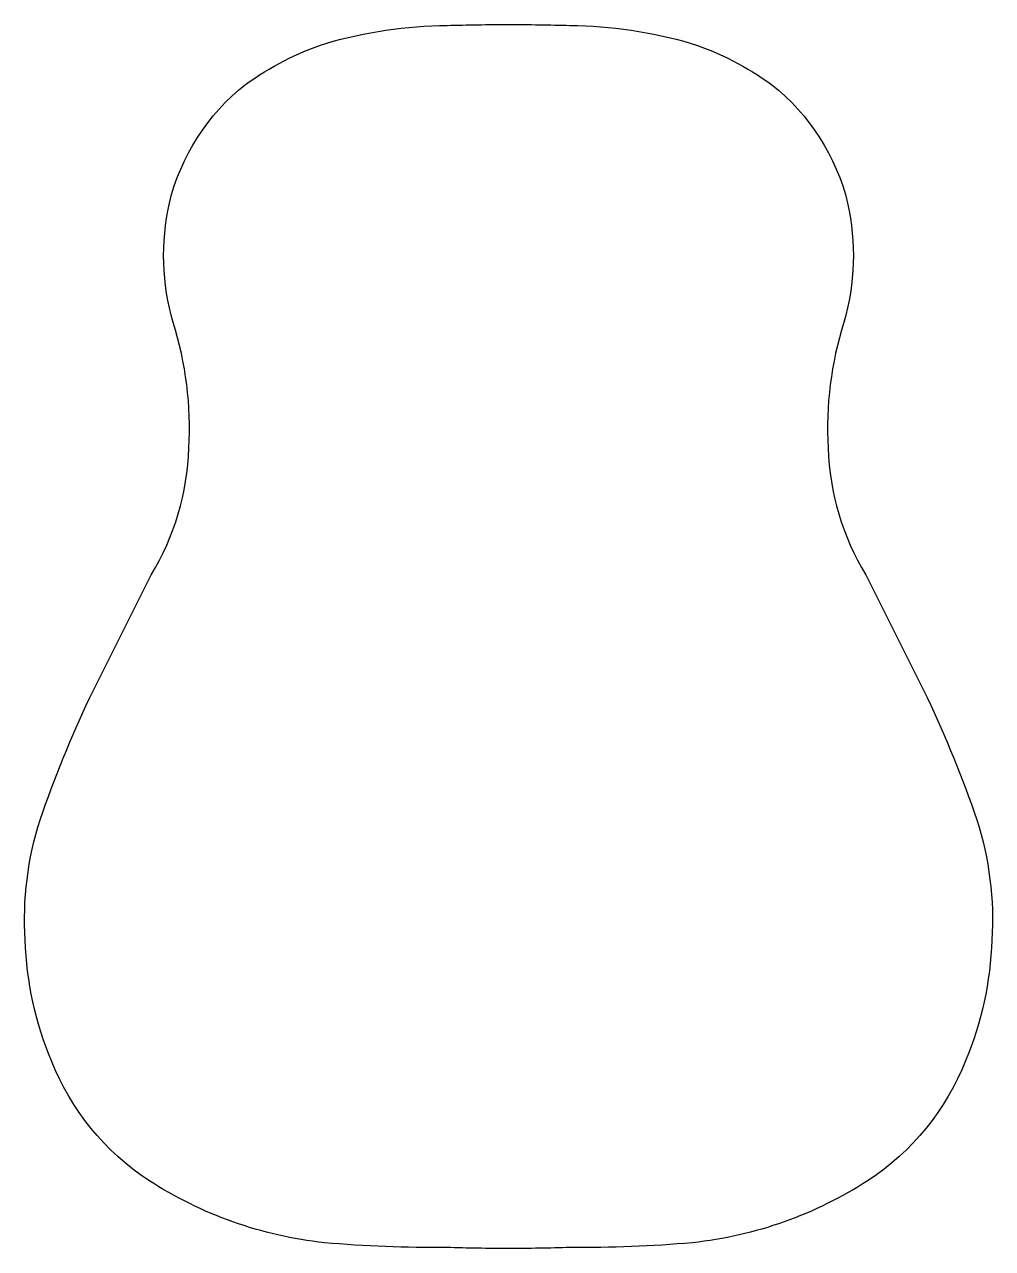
# Model space of a CAD drawing. Header units: metres. Extents: x 0 to 399, y 0 to 505.
import ezdxf

# ---------------------------------------------------------------- set-up
doc = ezdxf.new("R2010")
doc.units = ezdxf.units.M

msp = doc.modelspace()

# ---------------------------------------------------------------- linework, layer by layer
at = {"layer": 'BODY'}
msp.add_lwpolyline([(199.23, 504.82, -0.007822), (224.57, 504.43, -0.068775), (274.49, 497.03, -0.076703), (307.65, 480.07, -0.167749), (339.02, 431.09, -0.124687), (337.48, 381.92, 0.092158), (331, 330.06, 0.129002), (346.47, 277.86), (371.8, 227.21, -0.026789), (392.28, 176.8, -0.092318), (398.47, 127.15, -0.089608), (387.59, 77.4, -0.152832), (347.52, 28.06, -0.116108), (275.12, 2.37, -0.023413), (224.6, 0.4, -0.007831), (199.23, 0, -0.007831), (173.87, 0.4, -0.023413), (123.34, 2.37, -0.116108), (50.95, 28.06, -0.152832), (10.88, 77.4, -0.089608), (0, 127.15, -0.092318), (6.19, 176.8, -0.026789), (26.67, 227.21), (52, 277.86, 0.129002), (67.47, 330.06, 0.092158), (60.99, 381.92, -0.124687), (59.45, 431.09, -0.167749), (90.82, 480.07, -0.076703), (123.98, 497.03, -0.068775), (173.9, 504.43, -0.007822)], format="xyb", close=True, dxfattribs=at)

doc.saveas('drawing.dxf')
